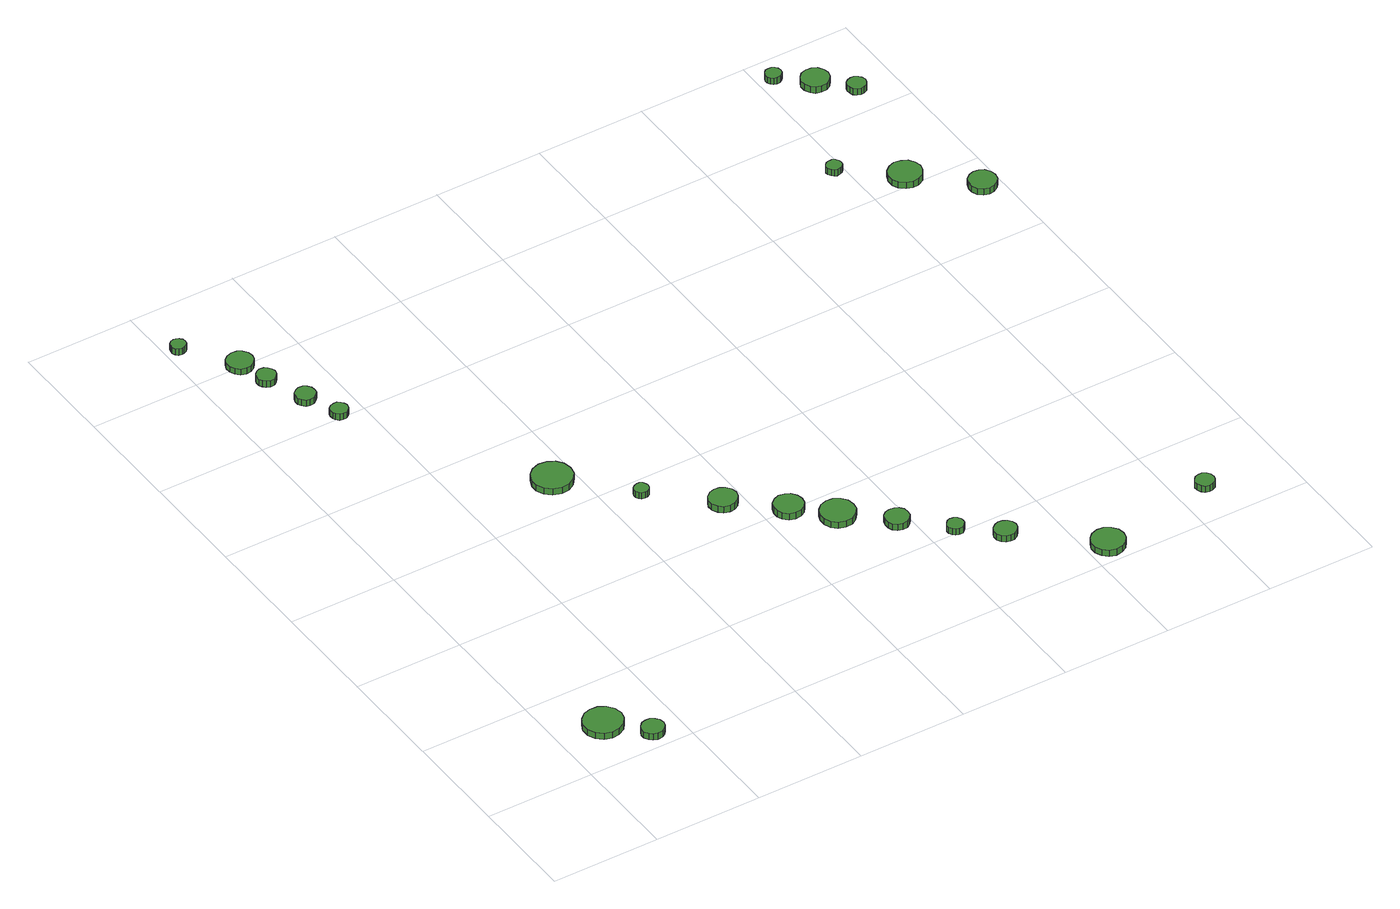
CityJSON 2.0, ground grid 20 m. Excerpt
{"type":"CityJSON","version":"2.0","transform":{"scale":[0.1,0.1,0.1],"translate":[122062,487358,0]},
"CityObjects":{
"tree1":{"type":"SolitaryVegetationObject","attributes":{"function":"something"},"geometry":[{"type":"MultiSurface","lod":"1","boundaries":[[[0,1,2,3,4,5,6,7,8,9,10,11,12,13,14]],[[15,16,17,18,19,20,21,22,23,24,25,26,27,28,29]],[[0,29,28,1]],[[1,28,27,2]],[[2,27,26,3]],[[3,26,25,4]],[[4,25,24,5]],[[5,24,23,6]],[[6,23,22,7]],[[7,22,21,8]],[[8,21,20,9]],[[9,20,19,10]],[[10,19,18,11]],[[11,18,17,12]],[[12,17,16,13]],[[13,16,15,14]],[[14,15,29,0]]]}]},
"tree2":{"type":"SolitaryVegetationObject","attributes":{"function":"something"},"geometry":[{"type":"MultiSurface","lod":"1","boundaries":[[[30,31,32,33,34,35,36,37,38,39,40,41,42,43,44]],[[45,46,47,48,49,50,51,52,53,54,55,56,57,58,59]],[[30,59,58,31]],[[31,58,57,32]],[[32,57,56,33]],[[33,56,55,34]],[[34,55,54,35]],[[35,54,53,36]],[[36,53,52,37]],[[37,52,51,38]],[[38,51,50,39]],[[39,50,49,40]],[[40,49,48,41]],[[41,48,47,42]],[[42,47,46,43]],[[43,46,45,44]],[[44,45,59,30]]]}]},
"tree3":{"type":"SolitaryVegetationObject","attributes":{"function":"something"},"geometry":[{"type":"MultiSurface","lod":"1","boundaries":[[[60,61,62,63,64,65,66,67,68,69,70,71,72,73,74]],[[75,76,77,78,79,80,81,82,83,84,85,86,87,88,89]],[[60,89,88,61]],[[61,88,87,62]],[[62,87,86,63]],[[63,86,85,64]],[[64,85,84,65]],[[65,84,83,66]],[[66,83,82,67]],[[67,82,81,68]],[[68,81,80,69]],[[69,80,79,70]],[[70,79,78,71]],[[71,78,77,72]],[[72,77,76,73]],[[73,76,75,74]],[[74,75,89,60]]]}]},
"tree4":{"type":"SolitaryVegetationObject","attributes":{"function":"something"},"geometry":[{"type":"MultiSurface","lod":"1","boundaries":[[[90,91,92,93,94,95,96,97,98,99,100,101,102,103,104]],[[105,106,107,108,109,110,111,112,113,114,115,116,117,118,119]],[[90,119,118,91]],[[91,118,117,92]],[[92,117,116,93]],[[93,116,115,94]],[[94,115,114,95]],[[95,114,113,96]],[[96,113,112,97]],[[97,112,111,98]],[[98,111,110,99]],[[99,110,109,100]],[[100,109,108,101]],[[101,108,107,102]],[[102,107,106,103]],[[103,106,105,104]],[[104,105,119,90]]]}]},
"tree5":{"type":"SolitaryVegetationObject","attributes":{"function":"something"},"geometry":[{"type":"MultiSurface","lod":"1","boundaries":[[[120,121,122,123,124,125,126,127,128,129,130,131,132,133,134]],[[135,136,137,138,139,140,141,142,143,144,145,146,147,148,149]],[[120,149,148,121]],[[121,148,147,122]],[[122,147,146,123]],[[123,146,145,124]],[[124,145,144,125]],[[125,144,143,126]],[[126,143,142,127]],[[127,142,141,128]],[[128,141,140,129]],[[129,140,139,130]],[[130,139,138,131]],[[131,138,137,132]],[[132,137,136,133]],[[133,136,135,134]],[[134,135,149,120]]]}]},
"tree6":{"type":"SolitaryVegetationObject","attributes":{"function":"something"},"geometry":[{"type":"MultiSurface","lod":"1","boundaries":[[[150,151,152,153,154,155,156,157,158,159,160,161,162,163,164]],[[165,166,167,168,169,170,171,172,173,174,175,176,177,178,179]],[[150,179,178,151]],[[151,178,177,152]],[[152,177,176,153]],[[153,176,175,154]],[[154,175,174,155]],[[155,174,173,156]],[[156,173,172,157]],[[157,172,171,158]],[[158,171,170,159]],[[159,170,169,160]],[[160,169,168,161]],[[161,168,167,162]],[[162,167,166,163]],[[163,166,165,164]],[[164,165,179,150]]]}]},
"tree7":{"type":"SolitaryVegetationObject","attributes":{"function":"something"},"geometry":[{"type":"MultiSurface","lod":"1","boundaries":[[[180,181,182,183,184,185,186,187,188,189,190,191,192,193,194]],[[195,196,197,198,199,200,201,202,203,204,205,206,207,208,209]],[[180,209,208,181]],[[181,208,207,182]],[[182,207,206,183]],[[183,206,205,184]],[[184,205,204,185]],[[185,204,203,186]],[[186,203,202,187]],[[187,202,201,188]],[[188,201,200,189]],[[189,200,199,190]],[[190,199,198,191]],[[191,198,197,192]],[[192,197,196,193]],[[193,196,195,194]],[[194,195,209,180]]]}]},
"tree8":{"type":"SolitaryVegetationObject","attributes":{"function":"something"},"geometry":[{"type":"MultiSurface","lod":"1","boundaries":[[[210,211,212,213,214,215,216,217,218,219,220,221,222,223,224]],[[225,226,227,228,229,230,231,232,233,234,235,236,237,238,239]],[[210,239,238,211]],[[211,238,237,212]],[[212,237,236,213]],[[213,236,235,214]],[[214,235,234,215]],[[215,234,233,216]],[[216,233,232,217]],[[217,232,231,218]],[[218,231,230,219]],[[219,230,229,220]],[[220,229,228,221]],[[221,228,227,222]],[[222,227,226,223]],[[223,226,225,224]],[[224,225,239,210]]]}]},
"tree9":{"type":"SolitaryVegetationObject","attributes":{"function":"something"},"geometry":[{"type":"MultiSurface","lod":"1","boundaries":[[[240,241,242,243,244,245,246,247,248,249,250,251,252,253,254]],[[255,256,257,258,259,260,261,262,263,264,265,266,267,268,269]],[[240,269,268,241]],[[241,268,267,242]],[[242,267,266,243]],[[243,266,265,244]],[[244,265,264,245]],[[245,264,263,246]],[[246,263,262,247]],[[247,262,261,248]],[[248,261,260,249]],[[249,260,259,250]],[[250,259,258,251]],[[251,258,257,252]],[[252,257,256,253]],[[253,256,255,254]],[[254,255,269,240]]]}]},
"tree10":{"type":"SolitaryVegetationObject","attributes":{"function":"something"},"geometry":[{"type":"MultiSurface","lod":"1","boundaries":[[[270,271,272,273,274,275,276,277,278,279,280,281,282,283,284]],[[285,286,287,288,289,290,291,292,293,294,295,296,297,298,299]],[[270,299,298,271]],[[271,298,297,272]],[[272,297,296,273]],[[273,296,295,274]],[[274,295,294,275]],[[275,294,293,276]],[[276,293,292,277]],[[277,292,291,278]],[[278,291,290,279]],[[279,290,289,280]],[[280,289,288,281]],[[281,288,287,282]],[[282,287,286,283]],[[283,286,285,284]],[[284,285,299,270]]]}]},
"tree11":{"type":"SolitaryVegetationObject","attributes":{"function":"something"},"geometry":[{"type":"MultiSurface","lod":"1","boundaries":[[[300,301,302,303,304,305,306,307,308,309,310,311,312,313,314]],[[315,316,317,318,319,320,321,322,323,324,325,326,327,328,329]],[[300,329,328,301]],[[301,328,327,302]],[[302,327,326,303]],[[303,326,325,304]],[[304,325,324,305]],[[305,324,323,306]],[[306,323,322,307]],[[307,322,321,308]],[[308,321,320,309]],[[309,320,319,310]],[[310,319,318,311]],[[311,318,317,312]],[[312,317,316,313]],[[313,316,315,314]],[[314,315,329,300]]]}]},
"tree12":{"type":"SolitaryVegetationObject","attributes":{"function":"something"},"geometry":[{"type":"MultiSurface","lod":"1","boundaries":[[[330,331,332,333,334,335,336,337,338,339,340,341,342,343,344]],[[345,346,347,348,349,350,351,352,353,354,355,356,357,358,359]],[[330,359,358,331]],[[331,358,357,332]],[[332,357,356,333]],[[333,356,355,334]],[[334,355,354,335]],[[335,354,353,336]],[[336,353,352,337]],[[337,352,351,338]],[[338,351,350,339]],[[339,350,349,340]],[[340,349,348,341]],[[341,348,347,342]],[[342,347,346,343]],[[343,346,345,344]],[[344,345,359,330]]]}]},
"tree13":{"type":"SolitaryVegetationObject","attributes":{"function":"something"},"geometry":[{"type":"MultiSurface","lod":"1","boundaries":[[[360,361,362,363,364,365,366,367,368,369,370,371,372,373,374]],[[375,376,377,378,379,380,381,382,383,384,385,386,387,388,389]],[[360,389,388,361]],[[361,388,387,362]],[[362,387,386,363]],[[363,386,385,364]],[[364,385,384,365]],[[365,384,383,366]],[[366,383,382,367]],[[367,382,381,368]],[[368,381,380,369]],[[369,380,379,370]],[[370,379,378,371]],[[371,378,377,372]],[[372,377,376,373]],[[373,376,375,374]],[[374,375,389,360]]]}]},
"tree14":{"type":"SolitaryVegetationObject","attributes":{"function":"something"},"geometry":[{"type":"MultiSurface","lod":"1","boundaries":[[[390,391,392,393,394,395,396,397,398,399,400,401,402,403,404]],[[405,406,407,408,409,410,411,412,413,414,415,416,417,418,419]],[[390,419,418,391]],[[391,418,417,392]],[[392,417,416,393]],[[393,416,415,394]],[[394,415,414,395]],[[395,414,413,396]],[[396,413,412,397]],[[397,412,411,398]],[[398,411,410,399]],[[399,410,409,400]],[[400,409,408,401]],[[401,408,407,402]],[[402,407,406,403]],[[403,406,405,404]],[[404,405,419,390]]]}]},
"tree15":{"type":"SolitaryVegetationObject","attributes":{"function":"something"},"geometry":[{"type":"MultiSurface","lod":"1","boundaries":[[[420,421,422,423,424,425,426,427,428,429,430,431,432,433,434]],[[435,436,437,438,439,440,441,442,443,444,445,446,447,448,449]],[[420,449,448,421]],[[421,448,447,422]],[[422,447,446,423]],[[423,446,445,424]],[[424,445,444,425]],[[425,444,443,426]],[[426,443,442,427]],[[427,442,441,428]],[[428,441,440,429]],[[429,440,439,430]],[[430,439,438,431]],[[431,438,437,432]],[[432,437,436,433]],[[433,436,435,434]],[[434,435,449,420]]]}]},
"tree16":{"type":"SolitaryVegetationObject","attributes":{"function":"something"},"geometry":[{"type":"MultiSurface","lod":"1","boundaries":[[[450,451,452,453,454,455,456,457,458,459,460,461,462,463,464]],[[465,466,467,468,469,470,471,472,473,474,475,476,477,478,479]],[[450,479,478,451]],[[451,478,477,452]],[[452,477,476,453]],[[453,476,475,454]],[[454,475,474,455]],[[455,474,473,456]],[[456,473,472,457]],[[457,472,471,458]],[[458,471,470,459]],[[459,470,469,460]],[[460,469,468,461]],[[461,468,467,462]],[[462,467,466,463]],[[463,466,465,464]],[[464,465,479,450]]]}]},
"tree17":{"type":"SolitaryVegetationObject","attributes":{"function":"something"},"geometry":[{"type":"MultiSurface","lod":"1","boundaries":[[[480,481,482,483,484,485,486,487,488,489,490,491,492,493,494]],[[495,496,497,498,499,500,501,502,503,504,505,506,507,508,509]],[[480,509,508,481]],[[481,508,507,482]],[[482,507,506,483]],[[483,506,505,484]],[[484,505,504,485]],[[485,504,503,486]],[[486,503,502,487]],[[487,502,501,488]],[[488,501,500,489]],[[489,500,499,490]],[[490,499,498,491]],[[491,498,497,492]],[[492,497,496,493]],[[493,496,495,494]],[[494,495,509,480]]]}]},
"tree18":{"type":"SolitaryVegetationObject","attributes":{"function":"something"},"geometry":[{"type":"MultiSurface","lod":"1","boundaries":[[[510,511,512,513,514,515,516,517,518,519,520,521,522,523,524]],[[525,526,527,528,529,530,531,532,533,534,535,536,537,538,539]],[[510,539,538,511]],[[511,538,537,512]],[[512,537,536,513]],[[513,536,535,514]],[[514,535,534,515]],[[515,534,533,516]],[[516,533,532,517]],[[517,532,531,518]],[[518,531,530,519]],[[519,530,529,520]],[[520,529,528,521]],[[521,528,527,522]],[[522,527,526,523]],[[523,526,525,524]],[[524,525,539,510]]]}]},
"tree19":{"type":"SolitaryVegetationObject","attributes":{"function":"something"},"geometry":[{"type":"MultiSurface","lod":"1","boundaries":[[[540,541,542,543,544,545,546,547,548,549,550,551,552,553,554]],[[555,556,557,558,559,560,561,562,563,564,565,566,567,568,569]],[[540,569,568,541]],[[541,568,567,542]],[[542,567,566,543]],[[543,566,565,544]],[[544,565,564,545]],[[545,564,563,546]],[[546,563,562,547]],[[547,562,561,548]],[[548,561,560,549]],[[549,560,559,550]],[[550,559,558,551]],[[551,558,557,552]],[[552,557,556,553]],[[553,556,555,554]],[[554,555,569,540]]]}]},
"tree20":{"type":"SolitaryVegetationObject","attributes":{"function":"something"},"geometry":[{"type":"MultiSurface","lod":"1","boundaries":[[[570,571,572,573,574,575,576,577,578,579,580,581,582,583,584]],[[585,586,587,588,589,590,591,592,593,594,595,596,597,598,599]],[[570,599,598,571]],[[571,598,597,572]],[[572,597,596,573]],[[573,596,595,574]],[[574,595,594,575]],[[575,594,593,576]],[[576,593,592,577]],[[577,592,591,578]],[[578,591,590,579]],[[579,590,589,580]],[[580,589,588,581]],[[581,588,587,582]],[[582,587,586,583]],[[583,586,585,584]],[[584,585,599,570]]]}]},
"tree21":{"type":"SolitaryVegetationObject","attributes":{"function":"something"},"geometry":[{"type":"MultiSurface","lod":"1","boundaries":[[[600,601,602,603,604,605,606,607,608,609,610,611,612,613,614]],[[615,616,617,618,619,620,621,622,623,624,625,626,627,628,629]],[[600,629,628,601]],[[601,628,627,602]],[[602,627,626,603]],[[603,626,625,604]],[[604,625,624,605]],[[605,624,623,606]],[[606,623,622,607]],[[607,622,621,608]],[[608,621,620,609]],[[609,620,619,610]],[[610,619,618,611]],[[611,618,617,612]],[[612,617,616,613]],[[613,616,615,614]],[[614,615,629,600]]]}]},
"tree22":{"type":"SolitaryVegetationObject","attributes":{"function":"something"},"geometry":[{"type":"MultiSurface","lod":"1","boundaries":[[[630,631,632,633,634,635,636,637,638,639,640,641,642,643,644]],[[645,646,647,648,649,650,651,652,653,654,655,656,657,658,659]],[[630,659,658,631]],[[631,658,657,632]],[[632,657,656,633]],[[633,656,655,634]],[[634,655,654,635]],[[635,654,653,636]],[[636,653,652,637]],[[637,652,651,638]],[[638,651,650,639]],[[639,650,649,640]],[[640,649,648,641]],[[641,648,647,642]],[[642,647,646,643]],[[643,646,645,644]],[[644,645,659,630]]]}]},
"tree23":{"type":"SolitaryVegetationObject","attributes":{"function":"something"},"geometry":[{"type":"MultiSurface","lod":"1","boundaries":[[[660,661,662,663,664,665,666,667,668,669,670,671,672,673,674]],[[675,676,677,678,679,680,681,682,683,684,685,686,687,688,689]],[[660,689,688,661]],[[661,688,687,662]],[[662,687,686,663]],[[663,686,685,664]],[[664,685,684,665]],[[665,684,683,666]],[[666,683,682,667]],[[667,682,681,668]],[[668,681,680,669]],[[669,680,679,670]],[[670,679,678,671]],[[671,678,677,672]],[[672,677,676,673]],[[673,676,675,674]],[[674,675,689,660]]]}]}
},
"vertices":[
[119,92,17],[116,107,17],[107,119,17],[94,126,17],[80,127,17],[66,123,17],[55,113,17],[49,100,17],[49,85,17],[55,72,17],[66,62,17],[80,57,17],[94,59,17],[107,66,17],[116,78,17],[116,78,4],[107,66,4],[94,59,4],[80,57,4],[66,62,4],[55,72,4],[49,85,4],[49,100,4],[55,113,4],[66,123,4],[80,127,4],[94,126,4],[107,119,4],[116,107,4],[119,92,4],
[165,35,16],[163,44,16],[158,50,16],[151,55,16],[142,55,16],[134,53,16],[128,47,16],[124,39,16],[124,31,16],[128,23,16],[134,18,16],[142,15,16],[151,16,16],[158,20,16],[163,27,16],[163,27,3],[158,20,3],[151,16,3],[142,15,3],[134,18,3],[128,23,3],[124,31,3],[124,39,3],[128,47,3],[134,53,3],[142,55,3],[151,55,3],[158,50,3],[163,44,3],[165,35,3],
[37,1290,17],[36,1296,17],[32,1300,17],[27,1303,17],[22,1304,17],[16,1302,17],[12,1298,17],[10,1293,17],[10,1287,17],[12,1282,17],[16,1278,17],[22,1276,17],[27,1277,17],[32,1280,17],[36,1284,17],[36,1284,4],[32,1280,4],[27,1277,4],[22,1276,4],[16,1278,4],[12,1282,4],[10,1287,4],[10,1293,4],[12,1298,4],[16,1302,4],[22,1304,4],[27,1303,4],[32,1300,4],[36,1296,4],[37,1290,4],
[121,1147,15],[119,1154,15],[115,1160,15],[109,1164,15],[101,1165,15],[94,1162,15],[89,1157,15],[86,1151,15],[86,1143,15],[89,1137,15],[94,1132,15],[101,1129,15],[109,1130,15],[115,1134,15],[119,1140,15],[119,1140,2],[115,1134,2],[109,1130,2],[101,1129,2],[94,1132,2],[89,1137,2],[86,1143,2],[86,1151,2],[89,1157,2],[94,1162,2],[101,1165,2],[109,1164,2],[115,1160,2],[119,1154,2],[121,1147,2],
[111,1202,15],[109,1211,15],[103,1219,15],[95,1224,15],[85,1225,15],[75,1222,15],[68,1216,15],[64,1207,15],[64,1197,15],[68,1188,15],[75,1181,15],[85,1178,15],[95,1179,15],[103,1184,15],[109,1192,15],[109,1192,3],[103,1184,3],[95,1179,3],[85,1178,3],[75,1181,3],[68,1188,3],[64,1197,3],[64,1207,3],[68,1216,3],[75,1222,3],[85,1225,3],[95,1224,3],[103,1219,3],[109,1211,3],[111,1202,3],
[150,1072,14],[149,1080,14],[144,1086,14],[138,1090,14],[130,1091,14],[123,1088,14],[117,1083,14],[114,1076,14],[114,1068,14],[117,1062,14],[123,1056,14],[130,1054,14],[138,1055,14],[144,1059,14],[149,1065,14],[149,1065,1],[144,1059,1],[138,1055,1],[130,1054,1],[123,1056,1],[117,1062,1],[114,1068,1],[114,1076,1],[117,1083,1],[123,1088,1],[130,1091,1],[138,1090,1],[144,1086,1],[149,1080,1],[150,1072,1],
[173,1009,15],[171,1015,15],[167,1020,15],[162,1024,15],[155,1024,15],[149,1022,15],[144,1018,15],[142,1012,15],[142,1005,15],[144,1000,15],[149,995,15],[155,993,15],[162,994,15],[167,997,15],[171,1002,15],[171,1002,2],[167,997,2],[162,994,2],[155,993,2],[149,995,2],[144,1000,2],[142,1005,2],[142,1012,2],[144,1018,2],[149,1022,2],[155,1024,2],[162,1024,2],[167,1020,2],[171,1015,2],[173,1009,2],
[390,667,21],[387,682,21],[378,694,21],[365,701,21],[350,703,21],[335,698,21],[324,688,21],[318,674,21],[318,659,21],[324,646,21],[335,636,21],[350,631,21],[365,632,21],[378,640,21],[387,652,21],[387,652,8],[378,640,8],[365,632,8],[350,631,8],[335,636,8],[324,646,8],[318,659,8],[318,674,8],[324,688,8],[335,698,8],[350,703,8],[365,701,8],[378,694,8],[387,682,8],[390,667,8],
[476,565,16],[475,570,16],[472,575,16],[467,578,16],[462,578,16],[456,576,16],[452,573,16],[450,568,16],[450,562,16],[452,557,16],[456,553,16],[462,552,16],[467,552,16],[472,555,16],[475,560,16],[475,560,3],[472,555,3],[467,552,3],[462,552,3],[456,553,3],[452,557,3],[450,562,3],[450,568,3],[452,573,3],[456,576,3],[462,578,3],[467,578,3],[472,575,3],[475,570,3],[476,565,3],
[589,473,15],[587,483,15],[580,492,15],[571,497,15],[561,498,15],[551,495,15],[543,488,15],[538,478,15],[538,468,15],[543,458,15],[551,451,15],[561,448,15],[571,449,15],[580,454,15],[587,463,15],[587,463,2],[580,454,2],[571,449,2],[561,448,2],[551,451,2],[543,458,2],[538,468,2],[538,478,2],[543,488,2],[551,495,2],[561,498,2],[571,497,2],[580,492,2],[587,483,2],[589,473,2],
[671,400,15],[669,411,15],[662,420,15],[653,425,15],[642,427,15],[631,423,15],[623,416,15],[619,406,15],[619,395,15],[623,385,15],[631,377,15],[642,374,15],[653,375,15],[662,380,15],[669,389,15],[669,389,2],[662,380,2],[653,375,2],[642,374,2],[631,377,2],[623,385,2],[619,395,2],[619,406,2],[623,416,2],[631,423,2],[642,427,2],[653,425,2],[662,420,2],[669,411,2],[671,400,2],
[735,343,14],[733,356,14],[725,366,14],[714,373,14],[701,374,14],[688,370,14],[679,361,14],[674,350,14],[674,337,14],[679,325,14],[688,316,14],[701,312,14],[714,313,14],[725,320,14],[733,330,14],[733,330,1],[725,320,1],[714,313,1],[701,312,1],[688,316,1],[679,325,1],[674,337,1],[674,350,1],[679,361,1],[688,370,1],[701,374,1],[714,373,1],[725,366,1],[733,356,1],[735,343,1],
[799,277,15],[798,286,15],[792,293,15],[785,297,15],[776,298,15],[767,296,15],[760,290,15],[757,281,15],[757,272,15],[760,264,15],[767,258,15],[776,255,15],[785,256,15],[792,261,15],[798,268,15],[798,268,2],[792,261,2],[785,256,2],[776,255,2],[767,258,2],[760,264,2],[757,272,2],[757,281,2],[760,290,2],[767,296,2],[776,298,2],[785,297,2],[792,293,2],[798,286,2],[799,277,2],
[864,210,14],[863,216,14],[859,221,14],[854,224,14],[847,225,14],[841,223,14],[837,218,14],[834,213,14],[834,207,14],[837,201,14],[841,197,14],[847,195,14],[854,195,14],[859,199,14],[863,204,14],[863,204,1],[859,199,1],[854,195,1],[847,195,1],[841,197,1],[837,201,1],[834,207,1],[834,213,1],[837,218,1],[841,223,1],[847,225,1],[854,224,1],[859,221,1],[863,216,1],[864,210,1],
[932,155,14],[930,163,14],[925,170,14],[917,174,14],[909,175,14],[901,172,14],[895,167,14],[891,159,14],[891,150,14],[895,143,14],[901,137,14],[909,135,14],[917,135,14],[925,140,14],[930,146,14],[930,146,1],[925,140,1],[917,135,1],[909,135,1],[901,137,1],[895,143,1],[891,150,1],[891,159,1],[895,167,1],[901,172,1],[909,175,1],[917,174,1],[925,170,1],[930,163,1],[932,155,1],
[1067,38,16],[1065,50,16],[1057,60,16],[1046,67,16],[1034,68,16],[1022,64,16],[1013,56,16],[1008,44,16],[1008,32,16],[1013,21,16],[1022,12,16],[1034,8,16],[1046,10,16],[1057,16,16],[1065,26,16],[1065,26,3],[1057,16,3],[1046,10,3],[1034,8,3],[1022,12,3],[1013,21,3],[1008,32,3],[1008,44,3],[1013,56,3],[1022,64,3],[1034,68,3],[1046,67,3],[1057,60,3],[1065,50,3],[1067,38,3],
[1271,81,16],[1270,88,16],[1266,94,16],[1259,98,16],[1252,98,16],[1245,96,16],[1240,91,16],[1237,85,16],[1237,78,16],[1240,71,16],[1245,66,16],[1252,64,16],[1259,65,16],[1266,68,16],[1270,74,16],[1270,74,3],[1266,68,3],[1259,65,3],[1252,64,3],[1245,66,3],[1240,71,3],[1237,78,3],[1237,85,3],[1240,91,3],[1245,96,3],[1252,98,3],[1259,98,3],[1266,94,3],[1270,88,3],[1271,81,3],
[1191,1089,24],[1190,1094,24],[1186,1099,24],[1181,1102,24],[1175,1102,24],[1170,1101,24],[1166,1097,24],[1163,1092,24],[1163,1086,24],[1166,1081,24],[1170,1077,24],[1175,1075,24],[1181,1076,24],[1186,1078,24],[1190,1083,24],[1190,1083,11],[1186,1078,11],[1181,1076,11],[1175,1075,11],[1170,1077,11],[1166,1081,11],[1163,1086,11],[1163,1092,11],[1166,1097,11],[1170,1101,11],[1175,1102,11],[1181,1102,11],[1186,1099,11],[1190,1094,11],[1191,1089,11],
[1296,1011,24],[1293,1023,24],[1286,1033,24],[1275,1039,24],[1263,1041,24],[1252,1037,24],[1242,1029,24],[1237,1017,24],[1237,1005,24],[1242,994,24],[1252,986,24],[1263,982,24],[1275,983,24],[1286,989,24],[1293,999,24],[1293,999,11],[1286,989,11],[1275,983,11],[1263,982,11],[1252,986,11],[1242,994,11],[1237,1005,11],[1237,1017,11],[1242,1029,11],[1252,1037,11],[1263,1041,11],[1275,1039,11],[1286,1033,11],[1293,1023,11],[1296,1011,11],
[1236,1342,25],[1235,1348,25],[1231,1353,25],[1226,1356,25],[1220,1356,25],[1214,1355,25],[1210,1351,25],[1207,1345,25],[1207,1339,25],[1210,1334,25],[1214,1330,25],[1220,1328,25],[1226,1329,25],[1231,1331,25],[1235,1336,25],[1235,1336,12],[1231,1331,12],[1226,1329,12],[1220,1328,12],[1214,1330,12],[1210,1334,12],[1207,1339,12],[1207,1345,12],[1210,1351,12],[1214,1355,12],[1220,1356,12],[1226,1356,12],[1231,1353,12],[1235,1348,12],[1236,1342,12],
[1387,925,24],[1385,935,24],[1379,944,24],[1370,949,24],[1360,950,24],[1350,947,24],[1342,940,24],[1338,930,24],[1338,920,24],[1342,910,24],[1350,903,24],[1360,900,24],[1370,901,24],[1379,907,24],[1385,915,24],[1385,915,11],[1379,907,11],[1370,901,11],[1360,900,11],[1350,903,11],[1342,910,11],[1338,920,11],[1338,930,11],[1342,940,11],[1350,947,11],[1360,950,11],[1370,949,11],[1379,944,11],[1385,935,11],[1387,925,11],
[1298,1295,25],[1296,1305,25],[1290,1314,25],[1281,1319,25],[1270,1320,25],[1260,1317,25],[1253,1310,25],[1248,1300,25],[1248,1290,25],[1253,1280,25],[1260,1273,25],[1270,1270,25],[1281,1271,25],[1290,1277,25],[1296,1285,25],[1296,1285,12],[1290,1277,12],[1281,1271,12],[1270,1270,12],[1260,1273,12],[1253,1280,12],[1248,1290,12],[1248,1300,12],[1253,1310,12],[1260,1317,12],[1270,1320,12],[1281,1319,12],[1290,1314,12],[1296,1305,12],[1298,1295,12],
[1340,1247,25],[1338,1254,25],[1334,1259,25],[1328,1263,25],[1321,1263,25],[1315,1261,25],[1309,1257,25],[1307,1250,25],[1307,1243,25],[1309,1237,25],[1315,1232,25],[1321,1230,25],[1328,1231,25],[1334,1234,25],[1338,1240,25],[1338,1240,12],[1334,1234,12],[1328,1231,12],[1321,1230,12],[1315,1232,12],[1309,1237,12],[1307,1243,12],[1307,1250,12],[1309,1257,12],[1315,1261,12],[1321,1263,12],[1328,1263,12],[1334,1259,12],[1338,1254,12],[1340,1247,12]
]}
